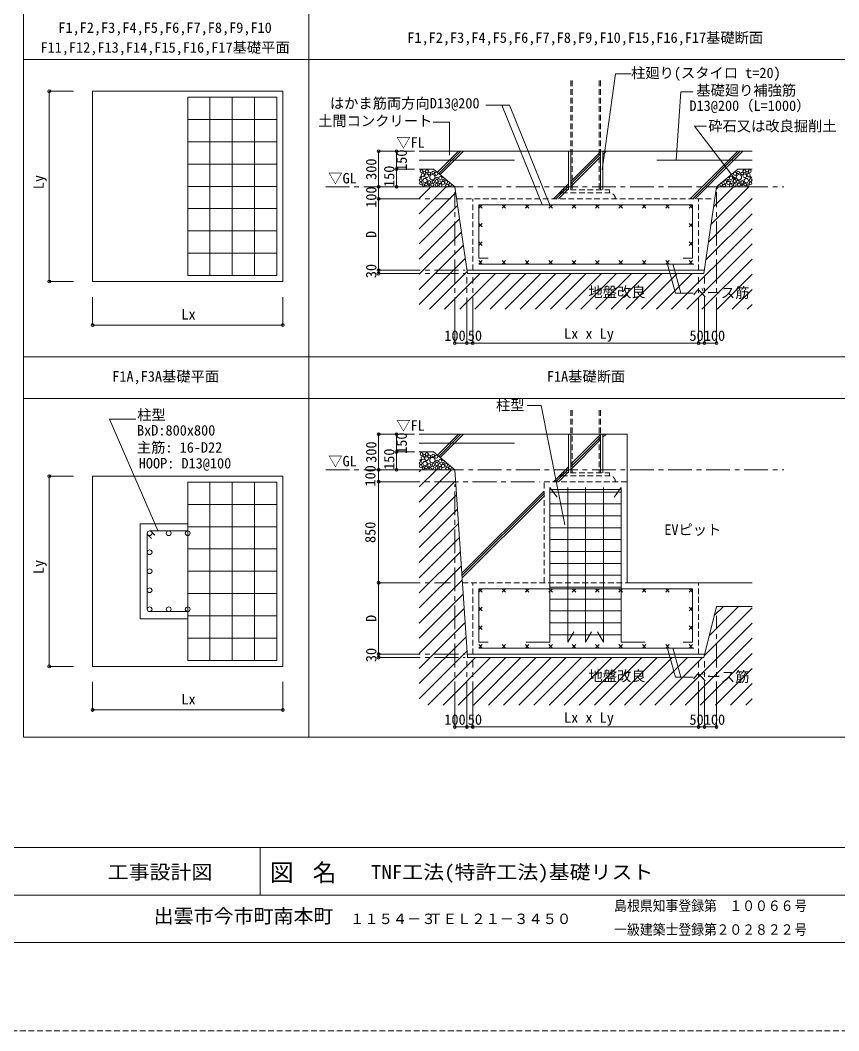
# Model space of a CAD drawing. Units: millimetres on the paper, enlarged 200 times, with parts at 1:40. Extents: x -59400 to 184562, y -133173 to 46006.
# Drawn here: x 113652 to 148079, y -133173 to -90661 of the extents above; entities that cross this region are included whole.
import ezdxf
from ezdxf.enums import TextEntityAlignment as Align

# ---------------------------------------------------------------- set-up
doc = ezdxf.new("R2010")
doc.units = ezdxf.units.MM
doc.header["$LTSCALE"] = 200
doc.header["$PDMODE"] = 32
doc.header["$PDSIZE"] = 120
doc.linetypes.add('CHAIN1', pattern=[8, 5, -1, 1, -1])
doc.linetypes.add('DASHED1', pattern=[1.8, 1.2, -0.6])
for name, color, linetype, lineweight in [('0-1', 2, 'Continuous', 18), ('0-2', 2, 'Continuous', 18), ('B-0', 3, 'Continuous', 13), ('B-1', 7, 'Continuous', 9), ('B-2', 4, 'Continuous', 5), ('B-3', 3, 'Continuous', 13), ('B-4', 4, 'Continuous', 5), ('B-5', 7, 'Continuous', 9), ('B-7', 4, 'Continuous', 5), ('B-8', 7, 'Continuous', 9), ('B-9', 4, 'Continuous', 5), ('B-F', 7, 'Continuous', 13), ('F-F', 7, 'DASHED1', 9)]:
    doc.layers.add(name, color=color, linetype=linetype, lineweight=lineweight)
doc.styles.add('ＭＳ ゴシック', font='')
doc.styles.get('ＭＳ ゴシック').set_extended_font_data('MS Gothic')

msp = doc.modelspace()

# ---------------------------------------------------------------- linework, layer by layer
at = {"layer": '0-1', "color": 5, "lineweight": 5}
for p, q in [((181362.6, -125465.3), (68962.1, -125465.3)), ((181362.6, -129464.1), (68962.1, -129464.1))]:
    msp.add_line(p, q, dxfattribs=at)
at = {"layer": '0-1'}
for p, q in [((123749, -125465.3), (123749, -127464.7)), ((94756.5, -127464.7), (169364.3, -127464.7))]:
    msp.add_line(p, q, dxfattribs=at)
at = {"layer": 'B-0', "color": 4, "linetype": 'DASHED1', "lineweight": 5}
for p, q in [((136808, -93200.8), (136808, -96172.8)), ((136868, -93200.8), (136868, -97797.8)), ((137998, -93200.8), (137998, -97797.8)), ((138058, -93200.8), (138058, -96172.8)), ((136433, -97922.8), (136433, -97797.8)), ((136433, -97797.8), (138433, -97797.8)), ((136433, -97922.8), (138433, -97922.8)), ((138433, -97922.8), (138433, -97797.8)), ((136808, -107068), (136808, -108074.4)), ((136868, -107068), (136868, -109699.4)), ((137998, -107068), (137998, -109699.4)), ((138058, -107068), (138058, -108074.4)), ((136433, -109824.4), (136433, -109699.4)), ((136433, -109699.4), (138433, -109699.4)), ((136433, -109824.4), (138433, -109824.4)), ((138433, -109824.4), (138433, -109699.4))]:
    msp.add_line(p, q, dxfattribs=at)
at = {"layer": 'B-0', "color": 7, "lineweight": 9}
for p, q in [((116694.9, -93650.2), (124694.9, -93650.2)), ((116694.9, -93650.2), (116694.9, -101650.2)), ((124694.9, -93650.2), (124694.9, -101650.2)), ((116694.9, -101650.2), (124694.9, -101650.2)), ((116694.9, -109841.5), (124694.9, -109841.5)), ((116694.9, -109841.5), (116694.9, -117841.5)), ((124694.9, -109841.5), (124694.9, -117841.5)), ((116694.9, -117841.5), (124694.9, -117841.5))]:
    msp.add_line(p, q, dxfattribs=at)
at = {"layer": 'B-0'}
for p, q in [((130433, -96172.8), (144433, -96172.8)), ((130433, -96922.8), (131033, -96922.8)), ((131933, -97672.8), (131033, -96922.8)), ((142933, -97672.8), (143833, -96922.8)), ((144433, -96922.8), (143833, -96922.8)), ((130433, -97672.8), (131933, -97672.8)), ((132463, -101322.8), (131933, -97672.8)), ((142933, -97672.8), (142403, -101322.8)), ((142933, -97672.8), (144433, -97672.8)), ((132442.7, -101172.8), (142423.4, -101172.8)), ((132463, -101322.8), (142403, -101322.8)), ((130433, -108074.4), (139183, -108074.4)), ((139183, -114324.4), (139183, -108074.4)), ((130433, -108824.4), (131033, -108824.4)), ((131933, -109574.4), (131033, -108824.4)), ((130433, -109574.4), (131933, -109574.4)), ((132463, -117474.4), (131933, -109574.4)), ((139183, -114324.4), (144433, -114324.4)), ((142933, -115324.4), (142403, -117474.4)), ((142933, -115324.4), (144433, -115324.4)), ((132453, -117324.4), (142440, -117324.4)), ((132463, -117474.4), (142403, -117474.4))]:
    msp.add_line(p, q, dxfattribs=at)
at = {"layer": 'B-0', "linetype": 'DASHED1'}
for p, q in [((132035, -98172.8), (142831.1, -98172.8)), ((132683, -101172.8), (132683, -98172.8)), ((142183, -101172.8), (142183, -98172.8)), ((135683, -110074.4), (139183, -110074.4)), ((135683, -114324.4), (135683, -110074.4)), ((132251.7, -114324.4), (139183, -114324.4)), ((132683, -117324.4), (132683, -114324.4)), ((142183, -117324.4), (142183, -114324.4))]:
    msp.add_line(p, q, dxfattribs=at)
at = {"layer": 'B-0', "color": 4, "linetype": 'DASHED1', "lineweight": 5}
for centre, start, end in [((136433, -98172.8), 90, 180), ((138433, -98172.8), 0, 90), ((136433, -110074.4), 90, 180), ((138433, -110074.4), 0, 90)]:
    msp.add_arc(centre, 250, start, end, dxfattribs=at)
at = {"layer": 'B-1'}
for p, q in [((120694.9, -93900.2), (124444.9, -93900.2)), ((120694.9, -93900.2), (120694.9, -101400.2)), ((121632.4, -93900.2), (121632.4, -101400.2)), ((122569.9, -93900.2), (122569.9, -101400.2)), ((123507.4, -93900.2), (123507.4, -101400.2)), ((124444.9, -93900.2), (124444.9, -101400.2)), ((120694.9, -94837.7), (124444.9, -94837.7)), ((120694.9, -95775.2), (124444.9, -95775.2)), ((120694.9, -96712.7), (124444.9, -96712.7)), ((130433, -96547.8), (134433, -96547.8)), ((140433, -96547.8), (144433, -96547.8)), ((120694.9, -97650.2), (124444.9, -97650.2)), ((120694.9, -98587.7), (124444.9, -98587.7)), ((132933, -98422.8), (141933, -98422.8)), ((132933, -100672.8), (132933, -98422.8)), ((132933, -98422.8), (133083, -98572.8)), ((133083, -98422.8), (132933, -98572.8)), ((133916.4, -98422.8), (134066.4, -98572.8)), ((134066.4, -98422.8), (133916.4, -98572.8)), ((134899.7, -98422.8), (135049.7, -98572.8)), ((135049.7, -98422.8), (134899.7, -98572.8)), ((135883, -98422.8), (136033, -98572.8)), ((136033, -98422.8), (135883, -98572.8)), ((136866.4, -98422.8), (137016.4, -98572.8)), ((137016.4, -98422.8), (136866.4, -98572.8)), ((137849.7, -98422.8), (137999.7, -98572.8)), ((137999.7, -98422.8), (137849.7, -98572.8)), ((138833, -98422.8), (138983, -98572.8)), ((138983, -98422.8), (138833, -98572.8)), ((139816.4, -98422.8), (139966.4, -98572.8)), ((139966.4, -98422.8), (139816.4, -98572.8)), ((140799.7, -98422.8), (140949.7, -98572.8)), ((140949.7, -98422.8), (140799.7, -98572.8)), ((141783, -98422.8), (141933, -98572.8)), ((141933, -98422.8), (141783, -98572.8)), ((141933, -100672.8), (141933, -98422.8)), ((132933, -99206.2), (133083, -99356.2)), ((133083, -99206.2), (132933, -99356.2)), ((141933, -99206.2), (141783, -99356.2)), ((141783, -99206.2), (141933, -99356.2)), ((120694.9, -99525.2), (124444.9, -99525.2)), ((132933, -99989.5), (133083, -100139.5)), ((133083, -99989.5), (132933, -100139.5)), ((141933, -99989.5), (141783, -100139.5)), ((141783, -99989.5), (141933, -100139.5)), ((120694.9, -100462.7), (124444.9, -100462.7)), ((133333, -100672.8), (132933, -100672.8)), ((141533, -100672.8), (141933, -100672.8)), ((132933, -100772.8), (133083, -100922.8)), ((133083, -100772.8), (132933, -100922.8)), ((132933, -100922.8), (141983, -100922.8)), ((133916.4, -100772.8), (134066.4, -100922.8)), ((134066.4, -100772.8), (133916.4, -100922.8)), ((134899.7, -100772.8), (135049.7, -100922.8)), ((135049.7, -100772.8), (134899.7, -100922.8)), ((135883, -100772.8), (136033, -100922.8)), ((136033, -100772.8), (135883, -100922.8)), ((136866.4, -100772.8), (137016.4, -100922.8)), ((137016.4, -100772.8), (136866.4, -100922.8)), ((137849.7, -100772.8), (137999.7, -100922.8)), ((137999.7, -100772.8), (137849.7, -100922.8)), ((138833, -100772.8), (138983, -100922.8)), ((138983, -100772.8), (138833, -100922.8)), ((139816.4, -100772.8), (139966.4, -100922.8)), ((139966.4, -100772.8), (139816.4, -100922.8)), ((140799.7, -100772.8), (140949.7, -100922.8)), ((140949.7, -100772.8), (140799.7, -100922.8)), ((141933, -100772.8), (141783, -100922.8)), ((141783, -100772.8), (141933, -100922.8)), ((120694.9, -101400.2), (124444.9, -101400.2)), ((130433, -108449.4), (134433, -108449.4)), ((120694.9, -110091.5), (124444.9, -110091.5)), ((120694.9, -110091.5), (120694.9, -117591.5)), ((121632.4, -110091.5), (121632.4, -117591.5)), ((122569.9, -110091.5), (122569.9, -117591.5)), ((123507.4, -110091.5), (123507.4, -117591.5)), ((124444.9, -110091.5), (124444.9, -117591.5)), ((120694.9, -111029), (124444.9, -111029)), ((120694.9, -111966.5), (124444.9, -111966.5)), ((120694.9, -112904), (124444.9, -112904)), ((120694.9, -113841.5), (124444.9, -113841.5)), ((120694.9, -114779), (124444.9, -114779)), ((132933, -116824.4), (132933, -114574.4)), ((132933, -114574.4), (141933, -114574.4)), ((132933, -114574.4), (133083, -114724.4)), ((133083, -114574.4), (132933, -114724.4)), ((133916.4, -114574.4), (134066.4, -114724.4)), ((134066.4, -114574.4), (133916.4, -114724.4)), ((134899.7, -114574.4), (135049.7, -114724.4)), ((135049.7, -114574.4), (134899.7, -114724.4)), ((135883, -114574.4), (136033, -114724.4)), ((136033, -114574.4), (135883, -114724.4)), ((136866.4, -114574.4), (137016.4, -114724.4)), ((137016.4, -114574.4), (136866.4, -114724.4)), ((137849.7, -114574.4), (137999.7, -114724.4)), ((137999.7, -114574.4), (137849.7, -114724.4)), ((138833, -114574.4), (138983, -114724.4)), ((138983, -114574.4), (138833, -114724.4)), ((139816.4, -114574.4), (139966.4, -114724.4)), ((139966.4, -114574.4), (139816.4, -114724.4)), ((140799.7, -114574.4), (140949.7, -114724.4)), ((140949.7, -114574.4), (140799.7, -114724.4)), ((141783, -114574.4), (141933, -114724.4)), ((141933, -114574.4), (141783, -114724.4)), ((141933, -116824.4), (141933, -114574.4)), ((132933, -115357.8), (133083, -115507.8)), ((133083, -115357.8), (132933, -115507.8)), ((141933, -115357.8), (141783, -115507.8)), ((141783, -115357.8), (141933, -115507.8)), ((120694.9, -115716.5), (124444.9, -115716.5)), ((132933, -116141.1), (133083, -116291.1)), ((133083, -116141.1), (132933, -116291.1)), ((141933, -116141.1), (141783, -116291.1)), ((141783, -116141.1), (141933, -116291.1)), ((120694.9, -116654), (124444.9, -116654)), ((133333, -116824.4), (132933, -116824.4)), ((141533, -116824.4), (141933, -116824.4)), ((132933, -116924.4), (133083, -117074.4)), ((133083, -116924.4), (132933, -117074.4)), ((132933, -117074.4), (141983, -117074.4)), ((133916.4, -116924.4), (134066.4, -117074.4)), ((134066.4, -116924.4), (133916.4, -117074.4)), ((134899.7, -116924.4), (135049.7, -117074.4)), ((135049.7, -116924.4), (134899.7, -117074.4)), ((135883, -116924.4), (136033, -117074.4)), ((136033, -116924.4), (135883, -117074.4)), ((136866.4, -116924.4), (137016.4, -117074.4)), ((137016.4, -116924.4), (136866.4, -117074.4)), ((137849.7, -116924.4), (137999.7, -117074.4)), ((137999.7, -116924.4), (137849.7, -117074.4)), ((138833, -116924.4), (138983, -117074.4)), ((138983, -116924.4), (138833, -117074.4)), ((139816.4, -116924.4), (139966.4, -117074.4)), ((139966.4, -116924.4), (139816.4, -117074.4)), ((140799.7, -116924.4), (140949.7, -117074.4)), ((140949.7, -116924.4), (140799.7, -117074.4)), ((141933, -116924.4), (141783, -117074.4)), ((141783, -116924.4), (141933, -117074.4)), ((120694.9, -117591.5), (124444.9, -117591.5))]:
    msp.add_line(p, q, dxfattribs=at)
at = {"layer": 'B-1', "color": 4, "lineweight": 5}
for p, q in [((128723.5, -109574.4), (128723.5, -110074.4)), ((128723.5, -109574.4), (129479.2, -109574.4)), ((128723.5, -110074.4), (129479.2, -110074.4)), ((128723.5, -110074.4), (128723.5, -114324.4)), ((128723.5, -114324.4), (129479.2, -114324.4))]:
    msp.add_line(p, q, dxfattribs=at)
at = {"layer": 'B-1', "color": 3, "lineweight": 13}
for p, q in [((118694.9, -111841.5), (118694.9, -115841.5)), ((120694.9, -111841.5), (118694.9, -111841.5)), ((118694.9, -115841.5), (120694.9, -115841.5))]:
    msp.add_line(p, q, dxfattribs=at)
at = {"layer": 'B-1'}
msp.add_circle((119094.9, -112241.5), 100, dxfattribs=at)
for p in [(128723.5, -109574.4), (128723.5, -110074.4), (128723.5, -114324.4)]:
    msp.add_point(p, dxfattribs=at)
at = {"layer": 'B-2'}
for p, q in [((130433, -98800.7), (131561, -97672.8)), ((130433, -98164.3), (130924.6, -97672.8)), ((142702.7, -99259), (144288.9, -97672.8)), ((142810.8, -98514.5), (143652.5, -97672.8)), ((142918.9, -97770), (143016.1, -97672.8)), ((131966.5, -97903.6), (130433, -99437.1)), ((142594.6, -100003.5), (144433, -98165.1)), ((132047.2, -98459.3), (130433, -100073.5)), ((132127.9, -99015), (130433, -100709.9)), ((142486.5, -100748), (144433, -98801.5)), ((141048.1, -102822.8), (144433, -99437.9)), ((132208.6, -99570.7), (130433, -101346.3)), ((132289.3, -100126.4), (130433, -101982.7)), ((141684.5, -102822.8), (144433, -100074.3)), ((132370, -100682.2), (130433, -102619.1)), ((142320.9, -102822.8), (144433, -100710.6)), ((132450.7, -101237.9), (130865.7, -102822.8)), ((133002.1, -101322.8), (131502.1, -102822.8)), ((132138.5, -102822.8), (133638.5, -101322.8)), ((132774.9, -102822.8), (134274.9, -101322.8)), ((133411.3, -102822.8), (134911.3, -101322.8)), ((134047.7, -102822.8), (135547.7, -101322.8)), ((134684.1, -102822.8), (136184.1, -101322.8)), ((135320.5, -102822.8), (136820.5, -101322.8)), ((135956.9, -102822.8), (137456.9, -101322.8)), ((136593.3, -102822.8), (138093.3, -101322.8)), ((137229.7, -102822.8), (138729.7, -101322.8)), ((137866.1, -102822.8), (139366.1, -101322.8)), ((138502.5, -102822.8), (140002.5, -101322.8)), ((139138.9, -102822.8), (140638.9, -101322.8)), ((139775.3, -102822.8), (141275.3, -101322.8)), ((140411.7, -102822.8), (141911.7, -101322.8)), ((142957.3, -102822.8), (144433, -101347)), ((144433, -101983.4), (143593.6, -102822.8)), ((144433, -102619.8), (144230, -102822.8)), ((130433, -110931.8), (131790.4, -109574.4)), ((130433, -110295.4), (131154, -109574.4)), ((130433, -109659), (130517.6, -109574.4)), ((130433, -111568.2), (131964.1, -110037.1)), ((130433, -112204.6), (132004.1, -110633.5)), ((130433, -112840.9), (132044.1, -111229.9)), ((130433, -113477.3), (132084.1, -111826.3)), ((130433, -114113.7), (132124.1, -112422.7)), ((130433, -114750.1), (132164.1, -113019)), ((130433, -115386.5), (132204.1, -113615.4)), ((130433, -116022.9), (132244.2, -114211.8)), ((130433, -116659.3), (132284.2, -114808.2)), ((130433, -117295.7), (132324.2, -115404.6)), ((142421.7, -117398.5), (144433, -115387.2)), ((142629.9, -116553.9), (143859.5, -115324.4)), ((142838.2, -115709.3), (143223.1, -115324.4)), ((130433, -117932.1), (132364.2, -116001)), ((140982.2, -119474.4), (144433, -116023.6)), ((130433, -118568.5), (132404.2, -116597.4)), ((141618.6, -119474.4), (144433, -116660)), ((130433, -119204.9), (132444.2, -117193.7)), ((142255, -119474.4), (144433, -117296.4)), ((130799.9, -119474.4), (132799.9, -117474.4)), ((131436.3, -119474.4), (133436.3, -117474.4)), ((132072.7, -119474.4), (134072.7, -117474.4)), ((132709.1, -119474.4), (134709.1, -117474.4)), ((133345.5, -119474.4), (135345.5, -117474.4)), ((133981.9, -119474.4), (135981.9, -117474.4)), ((134618.3, -119474.4), (136618.3, -117474.4)), ((135254.7, -119474.4), (137254.7, -117474.4)), ((135891.1, -119474.4), (137891.1, -117474.4)), ((136527.5, -119474.4), (138527.5, -117474.4)), ((137163.9, -119474.4), (139163.9, -117474.4)), ((137800.3, -119474.4), (139800.3, -117474.4)), ((138436.7, -119474.4), (140436.7, -117474.4)), ((139073.1, -119474.4), (141073.1, -117474.4)), ((139709.5, -119474.4), (141709.5, -117474.4)), ((140345.9, -119474.4), (142345.9, -117474.4)), ((142891.4, -119474.4), (144433, -117932.8)), ((143527.8, -119474.4), (144433, -118569.2)), ((144164.2, -119474.4), (144433, -119205.6))]:
    msp.add_line(p, q, dxfattribs=at)
for centre, radius in [((130495.7, -97392.7), 61), ((130495.2, -97271.6), 34.9), ((130531.9, -97008.8), 60.5), ((130581.1, -97175.5), 68.2), ((130680.8, -97409.2), 91.5), ((130648.1, -97078.9), 54.2), ((130743.2, -97202.6), 78), ((130758.3, -97008.8), 60.5), ((130854.5, -97109.2), 60.4), ((130987.6, -97266.1), 113.5), ((131017.1, -97068.1), 60.5), ((131151.9, -97122.1), 67.7), ((131182.1, -97314.4), 44.2), ((131326.3, -97296.5), 67.7), ((131443.7, -97393.6), 44.2), ((143422.4, -97393.6), 44.2), ((143539.8, -97296.5), 67.7), ((143683.9, -97314.4), 44.2), ((143714.1, -97122.1), 67.7), ((143878.5, -97266.1), 113.5), ((143848.9, -97068.1), 60.5), ((144011.6, -97109.2), 60.4), ((144122.9, -97202.6), 78), ((144107.7, -97008.8), 60.5), ((144185.3, -97409.2), 91.5), ((144217.9, -97078.9), 54.2), ((144284.9, -97175.5), 68.2), ((144334.2, -97008.8), 60.5), ((144370.4, -97392.7), 61), ((144370.9, -97271.6), 34.9), ((130499.7, -97521.6), 56.8), ((130608.5, -97593.5), 54.5), ((130728.2, -97571.1), 57.5), ((130851.3, -97470.2), 63.5), ((130852, -97593.4), 33.3), ((130984.8, -97580.3), 60.5), ((131027.5, -97461.5), 60.5), ((131167.8, -97431.2), 67.7), ((131162.7, -97591.1), 60.5), ((131292.1, -97472.5), 60.5), ((131329.8, -97607.3), 60.5), ((131429.3, -97510.4), 67.7), ((131567.1, -97467.1), 60.5), ((131604.8, -97618.1), 60.5), ((131728.8, -97580.3), 60.5), ((143137.2, -97580.3), 60.5), ((143261.3, -97618.1), 60.5), ((143299, -97467.1), 60.5), ((143436.8, -97510.4), 67.7), ((143536.2, -97607.3), 60.5), ((143574, -97472.5), 60.5), ((143698.3, -97431.2), 67.7), ((143703.4, -97591.1), 60.5), ((143838.6, -97461.5), 60.5), ((143881.3, -97580.3), 60.5), ((144014.7, -97470.2), 63.5), ((144014, -97593.4), 33.3), ((144137.9, -97571.1), 57.5), ((144257.6, -97593.5), 54.5), ((144366.3, -97521.6), 56.8), ((130495.7, -109294.3), 61), ((130495.2, -109173.2), 34.9), ((130531.9, -108910.4), 60.5), ((130581.1, -109077.1), 68.2), ((130680.8, -109310.8), 91.5), ((130648.1, -108980.5), 54.2), ((130743.2, -109104.2), 78), ((130758.3, -108910.4), 60.5), ((130854.5, -109010.8), 60.4), ((130987.6, -109167.7), 113.5), ((131017.1, -108969.7), 60.5), ((131151.9, -109023.7), 67.7), ((131182.1, -109216), 44.2), ((131326.3, -109198.1), 67.7), ((131443.7, -109295.2), 44.2), ((130499.7, -109423.2), 56.8), ((130608.5, -109495.1), 54.5), ((130728.2, -109472.7), 57.5), ((130851.3, -109371.8), 63.5), ((130852, -109495), 33.3), ((130984.8, -109481.9), 60.5), ((131027.5, -109363.1), 60.5), ((131167.8, -109332.8), 67.7), ((131162.7, -109492.7), 60.5), ((131292.1, -109374.1), 60.5), ((131329.8, -109508.9), 60.5), ((131429.3, -109412), 67.7), ((131567.1, -109368.7), 60.5), ((131604.8, -109519.7), 60.5), ((131728.8, -109481.9), 60.5)]:
    msp.add_circle(centre, radius, dxfattribs=at)
at = {"layer": 'B-3'}
for p, q in [((136708, -97797.8), (136708, -96172.8)), ((136808, -96172.8), (136808, -97797.8)), ((138058, -96172.8), (138058, -97797.8)), ((138158, -96172.8), (138158, -97797.8)), ((136708, -109699.4), (136708, -108074.4)), ((136808, -109699.4), (136808, -108074.4)), ((138058, -109699.4), (138058, -108074.4)), ((138158, -108074.4), (138158, -109699.4))]:
    msp.add_line(p, q, dxfattribs=at)
at = {"layer": 'B-4'}
for p, q in [((135933, -110324.4), (136232.2, -110725)), ((135933, -110324.4), (135933, -116824.4)), ((135933, -110402.4), (138933, -110402.4)), ((135933, -110512.4), (138933, -110512.4)), ((135933, -110512.4), (138933, -110512.4)), ((136683, -110324.4), (136683, -116824.4)), ((137433, -110324.4), (137433, -116824.4)), ((138183, -110324.4), (138183, -116824.4)), ((138933, -110324.4), (138633.9, -110725)), ((138933, -110324.4), (138933, -116824.4)), ((135933, -111012.4), (138933, -111012.4)), ((135933, -111512.4), (138933, -111512.4)), ((135933, -112012.4), (138933, -112012.4)), ((135933, -112512.4), (138933, -112512.4)), ((135933, -113012.4), (138933, -113012.4)), ((135933, -113512.4), (138933, -113512.4)), ((135933, -114012.4), (138933, -114012.4)), ((135933, -114512.4), (138933, -114512.4)), ((135933, -114512.4), (138933, -114512.4)), ((135933, -115012.4), (138933, -115012.4)), ((135933, -115512.4), (138933, -115512.4)), ((135933, -116012.4), (138933, -116012.4)), ((136683, -116824.4), (136933, -116391.4)), ((137433, -116824.4), (137683, -116391.4)), ((138183, -116824.4), (137933, -116391.4)), ((135933, -116828.2), (134933, -116828.2)), ((135933, -116512.4), (138933, -116512.4)), ((138933, -116828.2), (139933, -116828.2))]:
    msp.add_line(p, q, dxfattribs=at)
at = {"layer": 'B-4', "color": 7, "lineweight": 9}
for p, q in [((120694.9, -112141.5), (119094.9, -112141.5)), ((119165.7, -112170.8), (119313.1, -112318.3)), ((118994.9, -112241.5), (118994.9, -115441.5)), ((119024.2, -112312.2), (119171.7, -112459.7)), ((119094.9, -115541.5), (120694.9, -115541.5))]:
    msp.add_line(p, q, dxfattribs=at)
for centre in [(119894.9, -112241.5), (120694.9, -112241.5), (119094.9, -113041.5), (119094.9, -113841.5), (119094.9, -114641.5), (119094.9, -115441.5), (119894.9, -115441.5), (120694.9, -115441.5)]:
    msp.add_circle(centre, 100, dxfattribs=at)
at = {"layer": 'B-5'}
for p, q in [((138132.4, -96959.7), (138694.2, -92918.8)), ((138694.2, -92918.8), (139351.6, -92918.8)), ((135556.3, -106862.9), (134967.3, -106862.9)), ((136551.9, -111893.7), (135556.3, -106862.9)), ((117413.1, -107444.2), (119432.7, -112133.1)), ((118510.7, -107444.2), (117413.1, -107444.2))]:
    msp.add_line(p, q, dxfattribs=at)
at = {"layer": 'B-7'}
for p, q in [((114874.6, -101650.2), (114874.6, -93650.2)), ((114874.6, -93650.2), (115894.9, -93650.2)), ((128723.5, -96172.8), (129479.2, -96172.8)), ((129479.2, -96172.8), (130238.3, -96172.8)), ((129479.2, -96922.8), (129479.2, -96172.8)), ((129479.2, -97672.8), (129479.2, -96922.8)), ((129479.2, -96922.8), (130238.3, -96922.8)), ((128723.5, -97672.8), (128723.5, -98172.8)), ((129479.2, -97672.8), (130238.3, -97672.8)), ((128723.5, -98172.8), (128723.5, -101172.8)), ((128723.5, -98172.8), (129479.2, -98172.8)), ((128723.5, -101172.8), (128723.5, -101322.8)), ((128723.5, -101172.8), (129479.2, -101172.8)), ((128723.5, -101322.8), (129479.2, -101322.8)), ((114874.6, -101650.2), (115894.9, -101650.2)), ((116694.9, -103485.9), (116694.9, -102307.6)), ((124694.9, -103485.9), (124694.9, -102307.6)), ((116694.9, -103485.9), (124694.9, -103485.9)), ((131933, -104240.9), (131933, -103331.9)), ((132433, -104240.9), (132433, -103331.9)), ((132683, -104240.9), (132683, -103331.9)), ((132683, -104240.9), (132683, -103331.9)), ((142183, -104240.9), (142183, -103331.9)), ((142433, -104240.9), (142433, -103331.9)), ((142933, -104240.9), (142933, -103331.9)), ((131933, -104240.9), (132433, -104240.9)), ((132433, -104240.9), (132683, -104240.9)), ((132683, -104240.9), (142183, -104240.9)), ((142183, -104240.9), (142433, -104240.9)), ((142433, -104240.9), (142933, -104240.9)), ((128723.5, -108074.4), (129479.2, -108074.4)), ((129479.2, -108074.4), (130238.3, -108074.4)), ((129479.2, -108824.4), (129479.2, -108074.4)), ((129479.2, -109574.4), (129479.2, -108824.4)), ((129479.2, -108824.4), (130238.3, -108824.4)), ((129479.2, -109574.4), (130238.3, -109574.4)), ((114874.6, -117841.5), (114874.6, -109841.5)), ((114874.6, -109841.5), (115894.9, -109841.5)), ((128723.5, -114324.4), (128723.5, -117324.4)), ((128723.5, -114324.4), (129479.2, -114324.4)), ((128723.5, -117324.4), (128723.5, -117474.4)), ((128723.5, -117324.4), (129479.2, -117324.4)), ((128723.5, -117474.4), (129479.2, -117474.4)), ((114874.6, -117841.5), (115894.9, -117841.5)), ((116694.9, -119677.3), (116694.9, -118499)), ((124694.9, -119677.3), (124694.9, -118499)), ((116694.9, -119677.3), (124694.9, -119677.3)), ((131933, -120392.5), (131933, -119483.5)), ((132433, -120392.5), (132433, -119483.5)), ((132683, -120392.5), (132683, -119483.5)), ((132683, -120392.5), (132683, -119483.5)), ((142183, -120392.5), (142183, -119483.5)), ((142433, -120392.5), (142433, -119483.5)), ((142933, -120392.5), (142933, -119483.5)), ((131933, -120392.5), (132433, -120392.5)), ((132433, -120392.5), (132683, -120392.5)), ((132683, -120392.5), (142183, -120392.5)), ((142183, -120392.5), (142433, -120392.5)), ((142433, -120392.5), (142933, -120392.5))]:
    msp.add_line(p, q, dxfattribs=at)
for points in [[(128723.5, -96172.8), (128723.5, -97672.8), (129479.2, -97672.8)], [(128723.5, -108074.4), (128723.5, -109574.4), (129479.2, -109574.4)]]:
    msp.add_lwpolyline(points, dxfattribs=at)
at = {"layer": 'B-7', "color": 3}
for p in [(114874.6, -93650.2), (114874.6, -101650.2), (116694.9, -103485.9), (124694.9, -103485.9), (114874.6, -109841.5), (114874.6, -117841.5), (116694.9, -119677.3), (124694.9, -119677.3)]:
    msp.add_point(p, dxfattribs=at)
at = {"layer": 'B-7', "color": 7}
for p in [(128723.5, -96172.8), (129479.2, -96172.8), (129479.2, -96922.8), (128723.5, -97672.8), (129479.2, -97672.8), (128723.5, -98172.8), (128723.5, -101172.8), (128723.5, -101322.8), (131933, -104240.9), (132433, -104240.9), (132683, -104240.9), (142183, -104240.9), (142433, -104240.9), (142933, -104240.9), (128723.5, -108074.4), (129479.2, -108074.4), (129479.2, -108824.4), (128723.5, -109574.4), (129479.2, -109574.4), (128723.5, -114324.4), (128723.5, -117324.4), (128723.5, -117474.4), (131933, -120392.5), (132433, -120392.5), (132683, -120392.5), (142183, -120392.5), (142433, -120392.5), (142933, -120392.5)]:
    msp.add_point(p, dxfattribs=at)
at = {"layer": 'B-8'}
for p, q in [((141232.9, -96547.8), (141434.5, -93680.1)), ((141944.8, -93680.1), (141434.5, -93680.1)), ((133240, -94241.4), (134223.9, -94241.4)), ((135600, -98417.7), (133906.8, -94241.4)), ((135912.2, -98405.6), (134223.9, -94241.4)), ((131022, -94951.6), (131707.4, -94951.6)), ((131707.4, -96337.9), (131707.4, -94951.6)), ((140872.2, -100937.2), (141208.1, -102139.4)), ((141096.5, -100912.9), (141439.2, -102139.4)), ((141949.6, -102139.4), (141208.1, -102139.4)), ((140872.2, -117088.8), (141208.1, -118291)), ((141096.5, -117064.5), (141439.2, -118291)), ((141949.6, -118291), (141208.1, -118291))]:
    msp.add_line(p, q, dxfattribs=at)
msp.add_lwpolyline([(143742, -97390.4), (142011.1, -95123.5), (142510.7, -95123.5)], dxfattribs=at)
at = {"layer": 'B-9'}
for p, q in [((131195.8, -97058.5), (132081.4, -96172.8)), ((131253.7, -97106.7), (132187.5, -96172.8)), ((131311.5, -97154.9), (132293.6, -96172.8)), ((136808, -97441.8), (138058, -96191.8)), ((136808, -97547.8), (138058, -96297.8)), ((136808, -97653.9), (138058, -96403.9)), ((138158, -96197.8), (138183, -96172.8)), ((138158, -96303.9), (138289.1, -96172.8)), ((141827.3, -98172.8), (143827.3, -96172.8)), ((141933.3, -98172.8), (143933.3, -96172.8)), ((142039.4, -98172.8), (144039.4, -96172.8)), ((136077, -98172.8), (136708, -97541.8)), ((136183, -98172.8), (136708, -97647.8)), ((136289.1, -98172.8), (136708, -97753.9)), ((131195.8, -108960.1), (132081.4, -108074.4)), ((131253.7, -109008.3), (132187.5, -108074.4)), ((131311.5, -109056.5), (132293.6, -108074.4)), ((136808, -109343.4), (138058, -108093.4)), ((136808, -109449.4), (138058, -108199.4)), ((136808, -109555.5), (138058, -108305.5)), ((138158, -108099.4), (138183, -108074.4)), ((138158, -108205.5), (138289.1, -108074.4)), ((136077, -110074.4), (136708, -109443.4)), ((136183, -110074.4), (136708, -109549.4)), ((136289.1, -110074.4), (136708, -109655.5)), ((132225, -113926.4), (135683, -110468.4)), ((132231.7, -114025.8), (135683, -110574.4)), ((132238.3, -114125.2), (135683, -110680.5))]:
    msp.add_line(p, q, dxfattribs=at)
at = {"layer": 'B-F', "color": 3}
for p, q in [((113784.8, -55568), (113784.8, -120818)), ((125784.8, -55568), (125784.8, -120818)), ((113784.8, -92318), (170784.8, -92318)), ((113784.8, -104818), (170784.8, -104818)), ((113784.8, -106568), (170784.8, -106568)), ((113784.8, -120818), (170784.8, -120818))]:
    msp.add_line(p, q, dxfattribs=at)
at = {"layer": 'B-F', "color": 4, "linetype": 'CHAIN1', "lineweight": 5}
for p, q in [((126499.8, -97672.8), (145761.1, -97672.8)), ((129479.2, -98172.8), (131747.7, -98172.8)), ((131933, -103331.9), (131933, -97887.7)), ((142933, -103331.9), (142933, -97887.7)), ((129479.2, -101172.8), (132362, -101172.8)), ((129479.2, -101322.8), (132362, -101322.8)), ((132433, -103331.9), (132433, -101475.5)), ((132683, -103331.9), (132683, -101475.5)), ((142183, -103331.9), (142183, -101475.5)), ((142433, -103331.9), (142433, -101475.5)), ((126499.8, -109574.4), (145761.1, -109574.4)), ((129479.2, -110074.4), (135491.4, -110074.4)), ((131933, -119483.5), (131933, -110195.2)), ((129479.2, -114324.4), (131747.7, -114324.4)), ((142933, -119483.5), (142933, -115710.7)), ((129479.2, -117324.4), (132362, -117324.4)), ((129479.2, -117474.4), (132362, -117474.4)), ((132433, -119483.5), (132433, -117627.1)), ((132683, -119483.5), (132683, -117627.1)), ((142183, -119483.5), (142183, -117627.1)), ((142433, -119483.5), (142433, -117627.1))]:
    msp.add_line(p, q, dxfattribs=at)
at = {"layer": 'F-F'}
msp.add_lwpolyline([(65762.3, -49172.9), (65762.3, -133172.9), (184562.3, -133172.9), (184562.3, -49172.9)], close=True, dxfattribs=at)

# ---------------------------------------------------------------- texts
at = {"layer": '0-2', "style": 'ＭＳ ゴシック'}
for s, height, width, p in [('工事設計図', 586.5, 1.1, (117329.6, -126966.2)), ('TNF工法(特許工法)基礎リスト', 586.5, 1.1, (128402.9, -126966.2)), ('島根県知事登録第', 439.9, 0.9, (138631.4, -128264.7)), ('\u3000１００６６', 439.9, 0.9, (142935.1, -128264.7)), ('号', 439.9, 0.85, (146220, -128264.7)), ('出雲市今市町南本町', 586.5, 1.05, (119263.7, -128815.4)), ('一級建築士登録第', 439.9, 0.9, (138631.4, -129265.3)), ('２０２８２２', 439.9, 0.9, (142935.1, -129265.3)), ('号', 439.9, 0.85, (146220, -129265.3))]:
    msp.add_text(s, height=height, dxfattribs=dict(at, width=width)).set_placement(p, align=Align.BOTTOM_LEFT)
for s, p in [('１１５４－３', (127524.3, -128815.3)), ('ＴＥＬ２１－３４５０', (130822.8, -128815.3))]:
    msp.add_text(s, height=439.9, dxfattribs=at).set_placement(p, align=Align.BOTTOM_LEFT)
at = {"layer": '0-2', "insert": (124150.4, -126966.2), "char_height": 733.1, "attachment_point": 7, "style": 'ＭＳ ゴシック'}
msp.add_mtext('\\T1.8;図名', dxfattribs=at)
at = {"layer": 'B-1', "style": 'ＭＳ ゴシック'}
for s, p in [('100', (128725.7, -110277.7)), ('850', (128725.7, -112652.7))]:
    msp.add_text(s, height=439.9, rotation=90, dxfattribs=at).set_placement(p, align=Align.BOTTOM_LEFT)
at = {"layer": 'B-5', "style": 'ＭＳ ゴシック'}
for s, p in [('柱廻り(スタイロ t=20)', (139341.8, -93228.1)), ('柱型', (133660.6, -107208.7)), ('柱型', (118569.7, -107616.6)), ('BxD:800x800', (118565.2, -108263.9)), ('主筋: 16-D22', (118556.5, -108984.8)), ('HOOP: D13@100', (118637.1, -109650))]:
    msp.add_text(s, height=439.9, dxfattribs=at).set_placement(p, align=Align.BOTTOM_LEFT)
at = {"layer": 'B-7', "color": 7, "style": 'ＭＳ ゴシック'}
for s, p in [('150', (130043.9, -97001.1)), ('300', (128763.2, -97376.1)), ('150', (129518.9, -97676.1)), ('Ly', (114773.1, -97771.2)), ('100', (128763.2, -98552.7)), ('D', (128763.2, -99823.9)), ('30', (128763.2, -101512.5)), ('150', (130043.9, -108902.7)), ('300', (128763.2, -109277.7)), ('150', (129518.9, -109577.7)), ('Ly', (114773.1, -113962.5)), ('D', (128763.2, -115975.5)), ('30', (128763.2, -117664.1))]:
    msp.add_text(s, height=439.9, rotation=90, dxfattribs=at).set_placement(p, align=Align.BOTTOM_LEFT)
for s, p in [('Lx', (120431.6, -103384.4)), ('100', (131489.1, -104280.5)), ('50', (132475.9, -104278)), ('Lx x Ly', (136524.8, -104193.6)), ('50', (141798.1, -104280.5)), ('100', (142401.4, -104280.5)), ('Lx', (120431.6, -119575.7)), ('100', (131489.1, -120432.1)), ('50', (132475.9, -120429.6)), ('Lx x Ly', (136524.8, -120345.2)), ('50', (141798.1, -120432.1)), ('100', (142401.4, -120432.1))]:
    msp.add_text(s, height=439.9, dxfattribs=at).set_placement(p, align=Align.BOTTOM_LEFT)
at = {"layer": 'B-8', "style": 'ＭＳ ゴシック'}
for s, p in [('基礎廻り補強筋', (142085.7, -93959.4)), ('はかま筋両方向D13@200', (126675.7, -94504.8)), ('D13@200（L=1000）', (141796.2, -94607.9)), ('土間コンクリート', (126181.2, -95246.7)), ('砕石又は改良掘削土', (142587.9, -95464.8)), ('地盤改良', (137552.1, -102446.9)), ('ベース筋', (141919.6, -102478.2)), ('地盤改良', (137552.1, -118598.5)), ('ベース筋', (141919.6, -118629.8))]:
    msp.add_text(s, height=439.9, dxfattribs=at).set_placement(p, align=Align.BOTTOM_LEFT)
at = {"layer": 'B-F', "style": 'ＭＳ ゴシック'}
for s, p in [('F1,F2,F3,F4,F5,F6,F7,F8,F9,F10', (115254.1, -91325.7)), ('F1,F2,F3,F4,F5,F6,F7,F8,F9,F10,F15,F16,F17基礎断面', (129931.2, -91745.2)), ('F11,F12,F13,F14,F15,F16,F17基礎平面', (114504.1, -92159)), ('▽FL', (129468.6, -96158)), ('▽GL', (126607.2, -97659.4)), ('F1A,F3A基礎平面', (117522.7, -105995.2)), ('F1A基礎断面', (135799.7, -105995.2)), ('▽FL', (129468.6, -108059.6)), ('▽GL', (126607.2, -109561)), ('EVピット', (140739.4, -112443.5))]:
    msp.add_text(s, height=439.9, dxfattribs=at).set_placement(p, align=Align.BOTTOM_LEFT)

doc.saveas('drawing.dxf')
